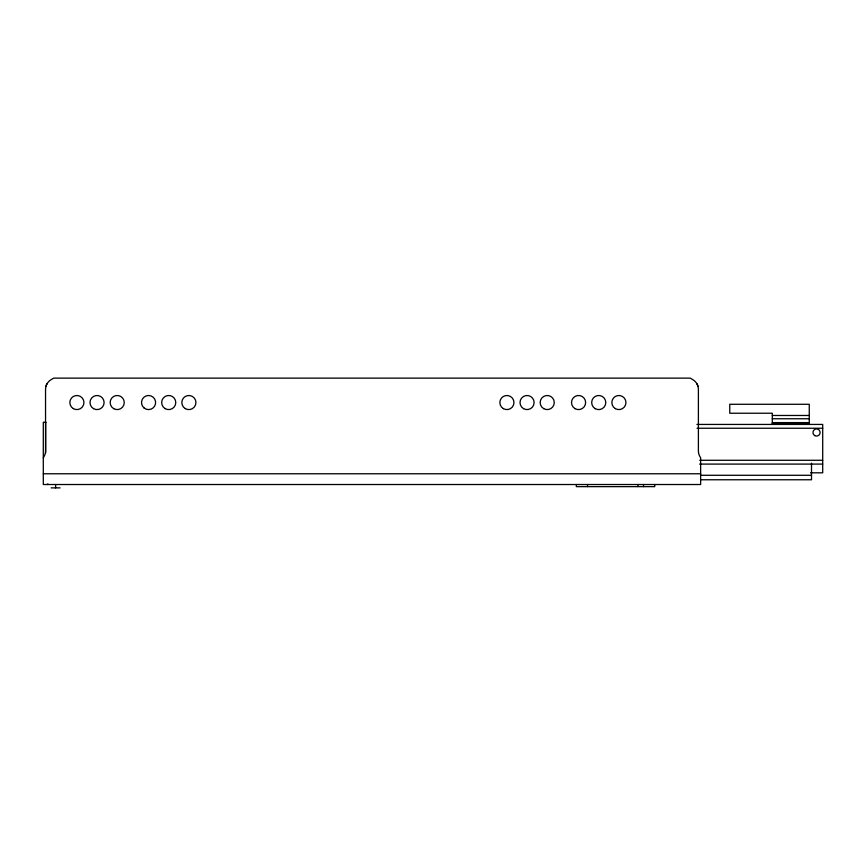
<?xml version="1.0" encoding="UTF-8"?>
<svg xmlns="http://www.w3.org/2000/svg" width="866" height="866" viewBox="0 0 866 866"><rect width="100%" height="100%" fill="white"/><g stroke="black" fill="none" stroke-linecap="round" stroke-linejoin="round"><path stroke-width="1.3" d="M43.3 457.789L44.036 456.512A11.193 11.193 0 0 0 45.541 450.915L45.541 389.332A11.193 11.193 0 0 1 51.137 379.633L53.735 378.128L690.202 378.128L692.8 379.633A11.193 11.193 0 0 1 698.397 389.332L698.397 450.915A11.193 11.193 0 0 0 699.901 456.512L700.637 457.8L700.637 484.516L43.3 484.516L43.3 422.251L45.985 422.251M772.31 415.474L809.266 415.474M772.31 418.743L809.266 418.743M772.31 422.608L809.266 422.608M772.31 423.312L809.266 423.312M696.892 424.437L822.7 424.437L822.7 472.814L810.522 472.814M697.043 428.237L822.7 428.237M699.739 460.279L822.7 460.279M699.598 464.089L822.7 464.089M43.3 473.767L700.637 473.767M700.626 475.282L811.507 475.282M700.626 479.764L811.507 479.764L811.507 463.158M51.137 487.872L60.1 487.872M809.266 424.437L809.266 404.281L729.757 404.281L729.757 413.234L772.31 413.234L772.31 424.437M654.728 484.516L654.728 486.638L576.334 486.638L576.334 484.516M643.525 484.516L643.525 486.638M637.928 484.516L637.928 486.53M587.538 484.516L587.538 486.638M55.619 484.516L55.619 487.872M47.782 483.823L47.782 484.516M45.649 422.251L45.649 452.842M696.838 383.616A13.867 12.124 0 0 1 698.018 386.442M45.92 386.442A13.867 12.124 0 0 1 47.1 383.616M543.696 408.655A7.058 7.058 0 0 0 554.272 402.538A7.058 7.058 0 0 0 543.696 396.433A7.058 7.058 0 0 0 543.696 408.655M185.346 408.655A7.058 7.058 0 0 0 195.933 402.538A7.058 7.058 0 0 0 185.346 396.433A7.058 7.058 0 0 0 185.346 408.655M575.046 408.655A7.058 7.058 0 0 0 585.633 402.538A7.058 7.058 0 0 0 575.046 396.433A7.058 7.058 0 0 0 575.046 408.655M595.202 408.655A7.058 7.058 0 0 0 605.789 402.538A7.058 7.058 0 0 0 595.202 396.433A7.058 7.058 0 0 0 595.202 408.655M615.369 408.655A7.058 7.058 0 0 0 625.945 402.538A7.058 7.058 0 0 0 615.369 396.433A7.058 7.058 0 0 0 615.369 408.655M503.384 408.655A7.058 7.058 0 0 0 513.96 402.538A7.058 7.058 0 0 0 503.384 396.433A7.058 7.058 0 0 0 503.384 408.655M523.54 408.655A7.058 7.058 0 0 0 534.116 402.538A7.058 7.058 0 0 0 523.54 396.433A7.058 7.058 0 0 0 523.54 408.655M165.19 408.655A7.058 7.058 0 0 0 175.776 402.538A7.058 7.058 0 0 0 165.19 396.433A7.058 7.058 0 0 0 165.19 408.655M73.372 408.655A7.058 7.058 0 0 0 83.948 402.538A7.058 7.058 0 0 0 73.372 396.433A7.058 7.058 0 0 0 73.372 408.655M93.528 408.655A7.058 7.058 0 0 0 104.104 402.538A7.058 7.058 0 0 0 93.528 396.433A7.058 7.058 0 0 0 93.528 408.655M113.684 408.655A7.058 7.058 0 0 0 124.26 402.538A7.058 7.058 0 0 0 113.684 396.433A7.058 7.058 0 0 0 113.684 408.655M144.124 408.027A7.058 7.058 0 0 0 155.534 403.643A7.058 7.058 0 0 0 146.04 395.957A7.058 7.058 0 0 0 144.124 408.027M814.754 435.598A3.583 3.583 0 0 0 820.124 432.491A3.583 3.583 0 0 0 814.754 429.395A3.583 3.583 0 0 0 814.754 435.598"/></g></svg>
